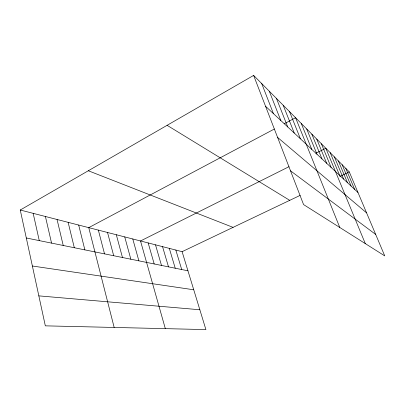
<?xml version="1.0" encoding="UTF-8"?>
<svg xmlns="http://www.w3.org/2000/svg" width="405" height="405" viewBox="0 0 405 405"><rect width="100%" height="100%" fill="white"/><g stroke="black" fill="none" stroke-linecap="round" stroke-linejoin="round"><path stroke-width="0.61" d="M20.25 210.018L182.103 251.672L205.902 329.589L45.33 325.848L20.25 210.018L253.621 75.411L349.292 171.938L384.75 255.899L303.573 204.586L253.621 75.411M274.357 129.018L88.746 227.645L114.164 327.448M284.188 123.793L295.579 117.744L339.78 227.473M288.983 166.703L140.515 240.97L165.326 328.642M315.875 153.252L325.833 148.27L365.3 243.602M182.103 251.672L300.166 195.367M339.79 176.469L349.292 171.938M38.84 295.868L199.847 309.754M32.375 266.009L193.742 289.777M26.305 237.983L187.95 270.808M88.32 170.758L233.057 227.372M167.103 125.317L289.727 200.343M290.512 170.814L375.688 234.439M277.597 137.416L366.581 212.878M265.558 106.277L357.964 192.471M345.804 168.414L354.618 189.348M342.159 164.739L351.12 186.082M338.352 160.896L347.465 182.675M334.368 156.882L343.637 179.106M330.202 152.675L339.633 175.37M321.393 143.785L331.153 167.462M316.73 139.087L326.668 163.276M311.84 134.146L321.95 158.876M306.696 128.957L316.988 154.249M301.285 123.5L311.764 149.374M289.555 111.664L300.424 138.799M283.186 105.244L294.263 133.053M276.448 98.44L287.727 126.957M269.3 91.231L280.797 120.487M261.706 83.567L273.421 113.613M175.831 250.057L181.718 269.543M169.315 248.381L175.238 268.226M162.542 246.64L168.505 266.86M155.495 244.828L161.494 265.437M148.159 242.939L154.194 263.954M132.784 238.98L138.88 260.845M124.725 236.905L130.845 259.21M116.316 234.743L122.457 257.509M107.533 232.48L113.694 255.732M98.354 230.121L104.525 253.869M78.686 225.058L84.868 249.875M68.136 222.345L74.312 247.733M57.059 219.495L63.22 245.481M45.416 216.498L51.556 243.111M33.164 213.344L39.265 240.616"/></g></svg>
